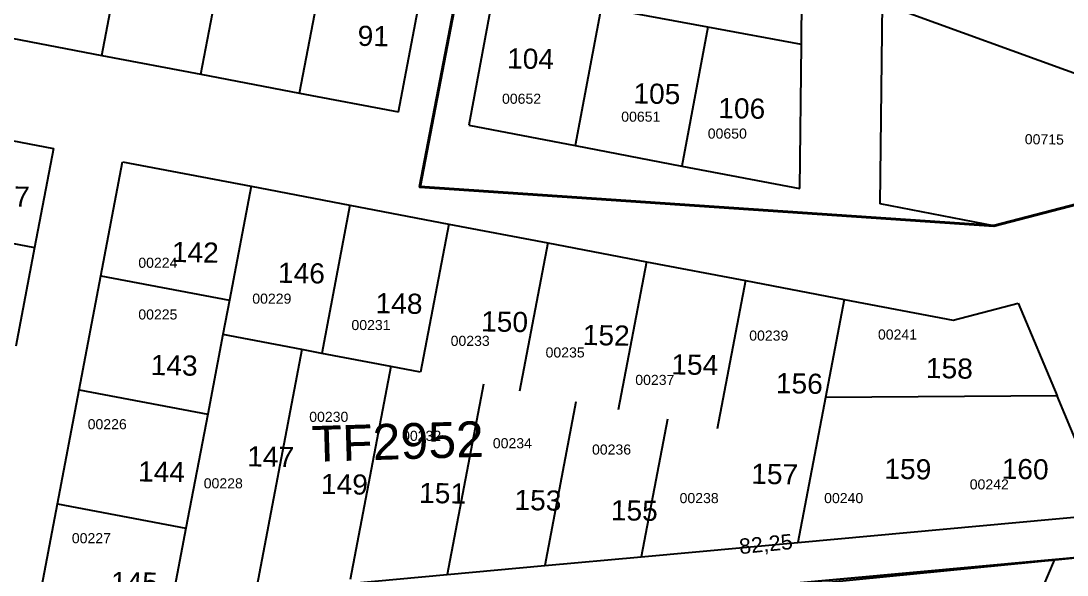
# Model space of a CAD drawing. Header units: metres. Extents: x 0 to 1324930, y 0 to 1631912.
# Drawn here: x 253199.8 to 253303.7, y 1629556.3 to 1629611.4 of the extents above; entities that cross this region are included whole.
import ezdxf

# ---------------------------------------------------------------- set-up
doc = ezdxf.new("R2010")
doc.units = ezdxf.units.M
doc.header["$MEASUREMENT"] = 0
doc.layers.add('90kw', color=7, linetype='Continuous', lineweight=0)
doc.layers.add('Numero_TF', color=7, linetype='Continuous', lineweight=0)
for name, color, linetype in [('A_revoir_niveau_0', 7, 'Continuous'), ('limites_parcelles', 7, 'Continuous'), ('limites_sections', 7, 'Continuous'), ('limites_tf', 7, 'Continuous'), ('numero_lot', 7, 'Continuous'), ('numero_parcelle', 7, 'Continuous'), ('toponymie', 7, 'Continuous')]:
    doc.layers.add(name, color=color, linetype=linetype)
doc.styles.get("Standard").update_dxf_attribs({"font": 'txt.shx'})
doc.styles.add('Style-txt', font='txt.shx')
doc.styles.add('Style-WORKING', font='WORKING.shx')

msp = doc.modelspace()

# ---------------------------------------------------------------- linework, layer by layer
at = {"layer": 'A_revoir_niveau_0'}
for p, q in [((253313.45862, 1629558.871), (253232.83222, 1629550.94749)), ((253282.91842, 1629512.10086), (253302.46798, 1629557.7909))]:
    msp.add_line(p, q, dxfattribs=at)
at = {"layer": 'limites_parcelles'}
for p, q in [((253207.81904, 1629607.97416), (253210.6269, 1629622.70899)), ((253217.64215, 1629606.1017), (253220.45001, 1629620.83652)), ((253227.46526, 1629604.22924), (253230.27312, 1629618.96406)), ((253277.32634, 1629609.05986), (253277.44333, 1629619.05915)), ((253237.28911, 1629602.35663), (253240.09697, 1629617.09146)), ((253246.81245, 1629614.69113), (253244.26361, 1629601.02551)), ((253285.14135, 1629593.20284), (253285.37445, 1629613.12605)), ((253285.37445, 1629613.12605), (253325.48823, 1629598.58362)), ((253257.41341, 1629612.73474), (253254.85147, 1629598.99934)), ((253268.0144, 1629610.77835), (253257.41341, 1629612.73474)), ((253268.0144, 1629610.77835), (253265.43943, 1629596.97315)), ((253277.32634, 1629609.05986), (253268.0144, 1629610.77835)), ((253197.99593, 1629609.84663), (253207.81904, 1629607.97416)), ((253277.15869, 1629594.73046), (253277.32634, 1629609.05986)), ((253207.81904, 1629607.97416), (253217.64215, 1629606.1017)), ((253217.64215, 1629606.1017), (253227.46526, 1629604.22924)), ((253227.46526, 1629604.22924), (253237.28911, 1629602.35663)), ((253188.26333, 1629601.51968), (253202.99737, 1629598.70772)), ((253244.26361, 1629601.02551), (253254.85147, 1629598.99934)), ((253202.99737, 1629598.70772), (253201.12125, 1629588.88286)), ((253254.85147, 1629598.99934), (253265.43943, 1629596.97315)), ((253325.48823, 1629598.58362), (253296.43383, 1629591.04183)), ((253207.71425, 1629586.06944), (253209.87509, 1629597.39513)), ((253209.87509, 1629597.39513), (253222.64544, 1629594.95788)), ((253265.43943, 1629596.97315), (253277.15869, 1629594.73046)), ((253222.64544, 1629594.95788), (253220.48591, 1629583.632)), ((253222.64545, 1629594.95793), (253222.64544, 1629594.95788)), ((253222.64544, 1629594.95788), (253232.46813, 1629593.08319)), ((253232.46813, 1629593.08319), (253229.65933, 1629578.35222)), ((253232.46813, 1629593.08319), (253242.29081, 1629591.20851)), ((253296.43383, 1629591.04183), (253285.14135, 1629593.20284)), ((253186.38735, 1629591.69556), (253201.12125, 1629588.88286)), ((253242.29081, 1629591.20851), (253239.48306, 1629576.47549)), ((253242.29081, 1629591.20851), (253252.1135, 1629589.33383)), ((253252.1135, 1629589.33383), (253249.30469, 1629574.60277)), ((253252.1135, 1629589.33383), (253261.93618, 1629587.45915)), ((253201.12125, 1629588.88286), (253199.24559, 1629579.06037)), ((253261.93618, 1629587.45915), (253259.1277, 1629572.7298)), ((253261.93618, 1629587.45915), (253271.75887, 1629585.58447)), ((253205.55341, 1629574.74375), (253207.71425, 1629586.06944)), ((253207.71425, 1629586.06944), (253220.48591, 1629583.632)), ((253271.75887, 1629585.58447), (253268.95072, 1629570.85682)), ((253271.75887, 1629585.58447), (253281.58156, 1629583.70979)), ((253220.48591, 1629583.632), (253219.83699, 1629580.22868)), ((253281.58156, 1629583.70979), (253279.72356, 1629573.96533)), ((253281.58156, 1629583.70979), (253292.41342, 1629581.6425)), ((253292.41342, 1629581.6425), (253298.86351, 1629583.35995)), ((253298.86351, 1629583.35995), (253302.72697, 1629574.13643)), ((253219.83699, 1629580.22868), (253218.32636, 1629572.30607)), ((253227.69486, 1629578.72751), (253219.83699, 1629580.22868)), ((253227.69486, 1629578.72751), (253222.76909, 1629552.88305)), ((253229.65933, 1629578.35222), (253227.69486, 1629578.72751)), ((253236.53498, 1629577.03869), (253229.65933, 1629578.35222)), ((253236.53498, 1629577.03869), (253232.5005, 1629555.87949)), ((253239.48306, 1629576.47549), (253236.53498, 1629577.03869)), ((253203.39257, 1629563.41807), (253205.55341, 1629574.74375)), ((253205.55341, 1629574.74375), (253218.32636, 1629572.30607)), ((253245.72969, 1629575.28754), (253242.12505, 1629556.38265)), ((253254.92487, 1629573.53885), (253251.82225, 1629557.26689)), ((253279.72356, 1629573.96533), (253276.97731, 1629559.56233)), ((253302.72697, 1629574.13643), (253279.72356, 1629573.96533)), ((253307.65839, 1629562.3633), (253302.72697, 1629574.13643)), ((253218.32636, 1629572.30607), (253216.16682, 1629560.98014)), ((253264.03663, 1629571.80603), (253261.39773, 1629558.14003)), ((253200.04435, 1629545.86895), (253203.39257, 1629563.41807)), ((253203.39257, 1629563.41807), (253216.16682, 1629560.98014)), ((253276.97731, 1629559.56233), (253307.65839, 1629562.3633)), ((253216.16682, 1629560.98014), (253214.11213, 1629550.20409)), ((253261.39773, 1629558.14003), (253276.97731, 1629559.56233)), ((253251.82225, 1629557.26689), (253261.39773, 1629558.14003)), ((253242.12505, 1629556.38265), (253251.82225, 1629557.26689)), ((253232.42784, 1629555.49841), (253242.12505, 1629556.38265))]:
    msp.add_line(p, q, dxfattribs=at)
at = {"layer": 'limites_sections', "color": 112, "linetype": 'Continuous', "lineweight": 40, "flags": 128}
for points in [[(253799.36956, 1630038.16252), (253856.42032, 1629838.7166), (253798.76793, 1629726.38384), (253582.75022, 1629367.14207), (253514.63591, 1629393.29182), (253503.68044, 1629399.74735), (253463.16064, 1629612.88736), (253394.94697, 1629619.27583), (253335.50021, 1629603.46312), (253325.48823, 1629598.58362), (253296.43383, 1629591.04183), (253239.42311, 1629594.89294), (253258.48029, 1629694.07782), (253239.84941, 1629709.10854), (253235.59543, 1629794.86585), (253237.80426, 1629775.92513), (253237.80426, 1629775.92513), (253264.68264, 1629775.42816), (253276.08156, 1629797.15961), (253283.21815, 1629825.84344), (253264.42056, 1629860.90563), (253292.36857, 1629875.25951), (253349.87463, 1629905.00727), (253520.67758, 1630008.00346)], [(252919.31833, 1629642.67521), (253000.11128, 1629763.48946), (253052.3, 1629847.28), (253052.3, 1629847.28), (253140.06562, 1629837.2331), (253140.06562, 1629837.2331), (253235.59543, 1629794.86585), (253239.84941, 1629709.10854), (253258.48029, 1629694.07782), (253239.42311, 1629594.89294), (253296.43383, 1629591.04183), (253325.48823, 1629598.58362), (253335.48931, 1629603.43379), (253394.94697, 1629619.27583), (253463.16064, 1629612.88736), (253503.68044, 1629399.74735), (253514.63591, 1629393.29182), (253582.75022, 1629367.14207), (253645.72438, 1629332.79686), (253610.60438, 1629237.23282), (253568.74235, 1629208.53636), (253491.69353, 1628988.97111), (253348.98947, 1629069.99709), (252794.47787, 1629392.61618)]]:
    msp.add_lwpolyline(points, dxfattribs=at)
at = {"layer": 'limites_tf', "color": 5, "linetype": 'Continuous', "lineweight": 30, "flags": 128}
msp.add_lwpolyline([(253313.43, 1629558.87), (253341.28, 1629492.46), (253341.38, 1629451.55), (253256.21, 1629431.51), (253169.9, 1629480.07), (253168.18, 1629498.01), (253185.34, 1629537.12), (253231.51, 1629551.39), (253313.43, 1629558.87)], close=True, dxfattribs=at)

# ---------------------------------------------------------------- texts
at = {"layer": '90kw', "color": 7, "linetype": 'Continuous', "lineweight": 0, "insert": (252408.85847, 1629604.35091), "char_height": 108, "attachment_point": 7, "line_spacing_factor": 0.72, "style": 'Style-WORKING'}
msp.add_mtext('\\FSTANDARD;\\T1.000;RUFISQUE OUEST', dxfattribs=at)
at = {"layer": 'numero_lot', "color": 7, "lineweight": 0, "char_height": 2, "attachment_point": 1, "rotation": 359.0000236, "line_spacing_factor": 0.6}
for s, insert in [('\\fArial|b0|i0|c00|p39;91', (253233.24966, 1629610.92383)), ('\\fArial|b0|i0|c00|p39;104', (253248.09921, 1629608.6789)), ('\\fArial|b0|i0|c00|p39;105', (253260.65405, 1629605.20025)), ('\\fArial|b0|i0|c00|p39;106', (253269.08999, 1629603.74481)), ('\\fArial|b0|i0|c00|p39;127', (253196.00226, 1629595.00167)), ('\\fArial|b0|i0|c00|p39;142', (253214.78224, 1629589.44087)), ('\\fArial|b0|i0|c00|p39;146', (253225.33168, 1629587.37689)), ('\\fArial|b0|i0|c00|p39;148', (253235.03184, 1629584.35536)), ('\\fArial|b0|i0|c00|p39;150', (253245.5193, 1629582.54217)), ('\\fArial|b0|i0|c00|p39;152', (253255.62446, 1629581.19393)), ('\\fArial|b0|i0|c00|p39;143', (253212.68318, 1629578.20914)), ('\\fArial|b0|i0|c00|p39;154', (253264.42271, 1629578.27052)), ('\\fArial|b0|i0|c00|p39;158', (253289.72388, 1629577.91323)), ('\\fArial|b0|i0|c00|p39;156', (253274.81126, 1629576.40525)), ('\\fArial|b0|i0|c00|p39;147', (253222.27765, 1629569.13211)), ('\\fArial|b0|i0|c00|p39;144', (253211.42813, 1629567.63246)), ('\\fArial|b0|i0|c00|p39;157', (253272.36391, 1629567.40216)), ('\\fArial|b0|i0|c00|p39;159', (253285.59328, 1629567.89936)), ('\\fArial|b0|i0|c00|p39;160', (253297.2525, 1629567.90027)), ('\\fArial|b0|i0|c00|p39;149', (253229.60392, 1629566.3897)), ('\\fArial|b0|i0|c00|p39;151', (253239.35781, 1629565.49805)), ('\\fArial|b0|i0|c00|p39;153', (253248.83461, 1629564.79997)), ('\\fArial|b0|i0|c00|p39;155', (253258.41243, 1629563.78053)), ('\\fArial|b0|i0|c00|p39;145', (253208.73871, 1629556.64872))]:
    msp.add_mtext(s, dxfattribs=dict(at, insert=insert))
at = {"layer": 'numero_parcelle', "color": 5, "char_height": 1, "attachment_point": 1, "line_spacing_factor": 0.6, "style": 'Style-txt'}
for s, insert, rotation in [('\\fArial|b0|i0|c00|p39;00652', (253247.57497, 1629604.16299), 0.0028075), ('\\fArial|b0|i0|c00|p39;00651', (253259.42319, 1629602.38012), 0.0028075), ('\\fArial|b0|i0|c00|p39;00650', (253268.02101, 1629600.70213), 0.0028075), ('\\fArial|b0|i0|c00|p39;00715', (253299.53099, 1629600.14479, -4042812.24497), 359.4009042), ('\\fArial|b0|i0|c00|p39;00224', (253211.43295, 1629587.86193), 0.0028075), ('\\fArial|b0|i0|c00|p39;00229', (253222.75691, 1629584.29618), 0.0028075), ('\\fArial|b0|i0|c00|p39;00225', (253211.43295, 1629582.72306), 0.0028075), ('\\fArial|b0|i0|c00|p39;00231', (253232.61295, 1629581.67431), 0.0028075), ('\\fArial|b0|i0|c00|p39;00233', (253242.46899, 1629580.10119), 0.0028075), ('\\fArial|b0|i0|c00|p39;00239', (253272.14196, 1629580.62556), 0.0028075), ('\\fArial|b0|i0|c00|p39;00241', (253284.93384, 1629580.73044), 0.0028075), ('\\fArial|b0|i0|c00|p39;00235', (253251.90562, 1629578.94756), 0.0028075), ('\\fArial|b0|i0|c00|p39;00237', (253260.818, 1629576.22082), 0.0028075), ('\\fArial|b0|i0|c00|p39;00230', (253228.41889, 1629572.5502), 0.0028075), ('\\fArial|b0|i0|c00|p39;00226', (253206.40007, 1629571.81607), 0.0028075), ('\\fArial|b0|i0|c00|p39;00232', (253237.64582, 1629570.66245), 0.0028075), ('\\fArial|b0|i0|c00|p39;00234', (253246.66305, 1629569.92833), 0.0028075), ('\\fArial|b0|i0|c00|p39;00236', (253256.51909, 1629569.29908), 0.0028075), ('\\fArial|b0|i0|c00|p39;00228', (253217.93374, 1629565.94308), 0.0028075), ('\\fArial|b0|i0|c00|p39;00242', (253294.05592, 1629565.83821), 0.0028075), ('\\fArial|b0|i0|c00|p39;00238', (253265.22176, 1629564.47484), 0.0028075), ('\\fArial|b0|i0|c00|p39;00240', (253279.58642, 1629564.47484), 0.0028075), ('\\fArial|b0|i0|c00|p39;00227', (253204.8273, 1629560.48959), 0.0028075)]:
    msp.add_mtext(s, dxfattribs=dict(at, insert=insert, rotation=rotation))
at = {"layer": 'numero_tf', "color": 4, "linetype": 'Continuous', "insert": (253228.71103, 1629567.51765), "char_height": 3.556, "attachment_point": 7, "rotation": 1.73071, "line_spacing_factor": 0.6}
msp.add_mtext('\\fArial|b0|i0|c00|p39;TF2952', dxfattribs=at)
at = {"layer": 'toponymie', "insert": (253271.24697, 1629558.11733), "char_height": 1.524, "attachment_point": 7, "rotation": 5.6126703, "line_spacing_factor": 0.6}
msp.add_mtext('\\fArial|b0|i0|c00|p39;82,25', dxfattribs=at)
msp.add_mtext('\\fArial|b0|i0|c00|p39;82,25', dxfattribs=at)

doc.saveas('drawing.dxf')
